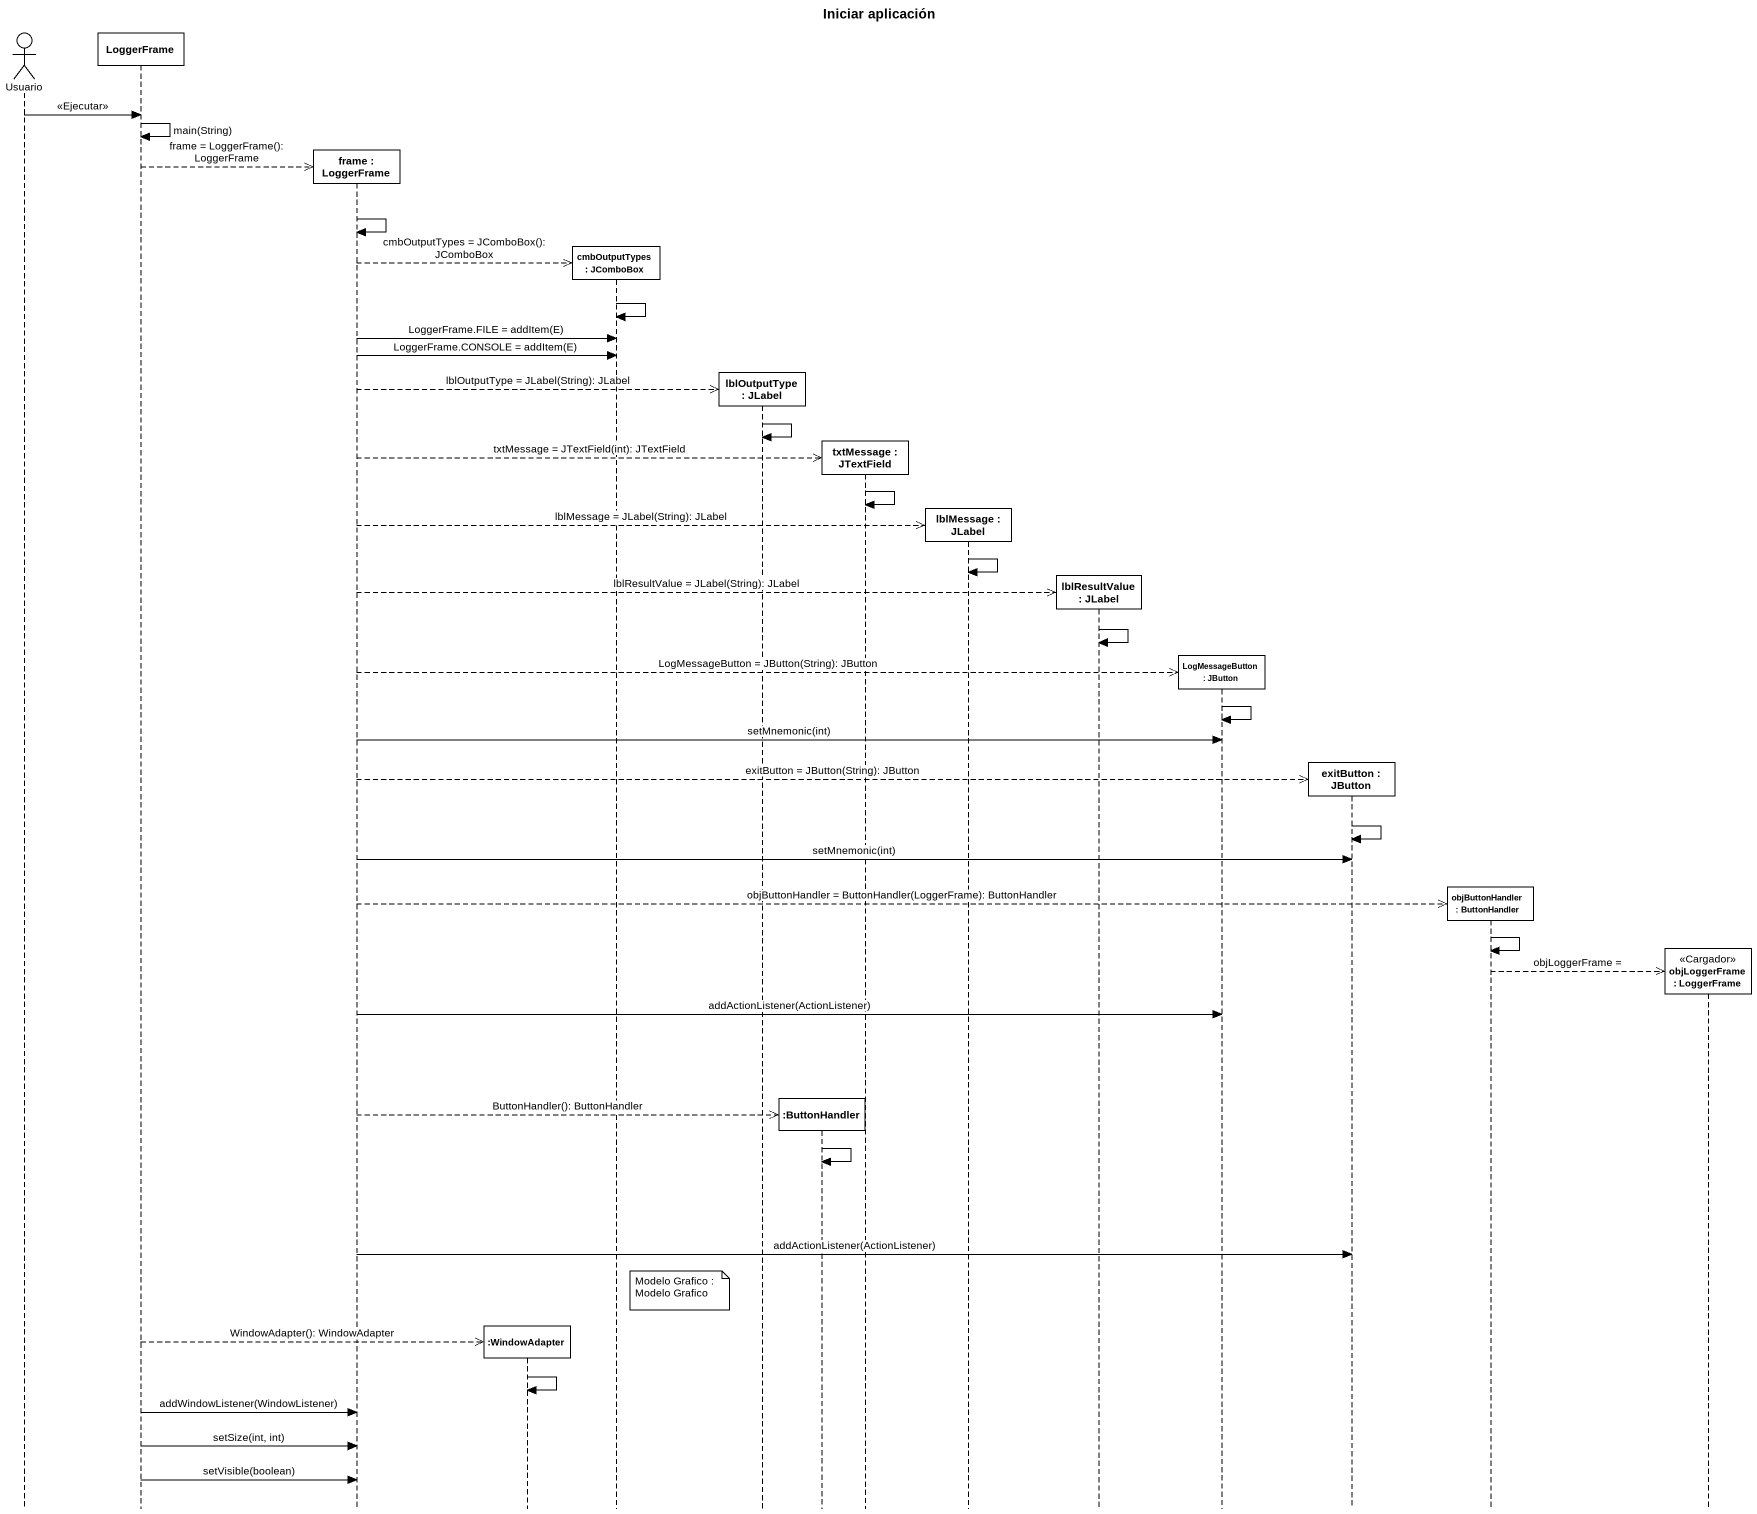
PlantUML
@startuml
title Iniciar aplicación
hide footbox
actor Usuario
participant LoggerFrame
participant "frame : LoggerFrame" as frame_
participant ":WindowAdapter" as WindowAdapter
participant "cmbOutputTypes : JComboBox" as cmbOutputTypes
participant "lblOutputType : JLabel" as lblOutputType
participant ":ButtonHandler" as ButtonHandler
participant "txtMessage : JTextField" as txtMessage
participant "lblMessage : JLabel" as lblMessage
participant "lblResultValue : JLabel" as lblResultValue
participant "LogMessageButton : JButton" as LogMessageButton
participant "exitButton : JButton" as exitButton
participant "objButtonHandler : ButtonHandler" as objButtonHandler
participant "objLoggerFrame : LoggerFrame" as objLoggerFrame <<Cargador>>

Usuario -> LoggerFrame : <<Ejecutar>>
LoggerFrame -> LoggerFrame : main(String)
LoggerFrame -->> frame_ ** : frame = LoggerFrame(): LoggerFrame
frame_ -> frame_
frame_ -->> cmbOutputTypes ** : cmbOutputTypes = JComboBox(): JComboBox
cmbOutputTypes -> cmbOutputTypes
frame_ -> cmbOutputTypes : LoggerFrame.FILE = addItem(E)
frame_ -> cmbOutputTypes : LoggerFrame.CONSOLE = addItem(E)
frame_ -->> lblOutputType ** : lblOutputType = JLabel(String): JLabel
lblOutputType -> lblOutputType
frame_ -->> txtMessage ** : txtMessage = JTextField(int): JTextField
txtMessage -> txtMessage
frame_ -->> lblMessage ** : lblMessage = JLabel(String): JLabel
lblMessage -> lblMessage
frame_ -->> lblResultValue ** : lblResultValue = JLabel(String): JLabel
lblResultValue -> lblResultValue
frame_ -->> LogMessageButton ** : LogMessageButton = JButton(String): JButton
LogMessageButton -> LogMessageButton
frame_ -> LogMessageButton : setMnemonic(int)
frame_ -->> exitButton ** : exitButton = JButton(String): JButton
exitButton -> exitButton
frame_ -> exitButton : setMnemonic(int)
frame_ -->> objButtonHandler ** : objButtonHandler = ButtonHandler(LoggerFrame): ButtonHandler
objButtonHandler -> objButtonHandler
objButtonHandler -->> objLoggerFrame ** : objLoggerFrame =
frame_ -> LogMessageButton : addActionListener(ActionListener)
frame_ -->> ButtonHandler ** : ButtonHandler(): ButtonHandler
ButtonHandler -> ButtonHandler
frame_ -> exitButton : addActionListener(ActionListener)
note right of cmbOutputTypes : Modelo Grafico : Modelo Grafico
LoggerFrame -->> WindowAdapter ** : WindowAdapter(): WindowAdapter
WindowAdapter -> WindowAdapter
LoggerFrame -> frame_ : addWindowListener(WindowListener)
LoggerFrame -> frame_ : setSize(int, int)
LoggerFrame -> frame_ : setVisible(boolean)
@enduml
